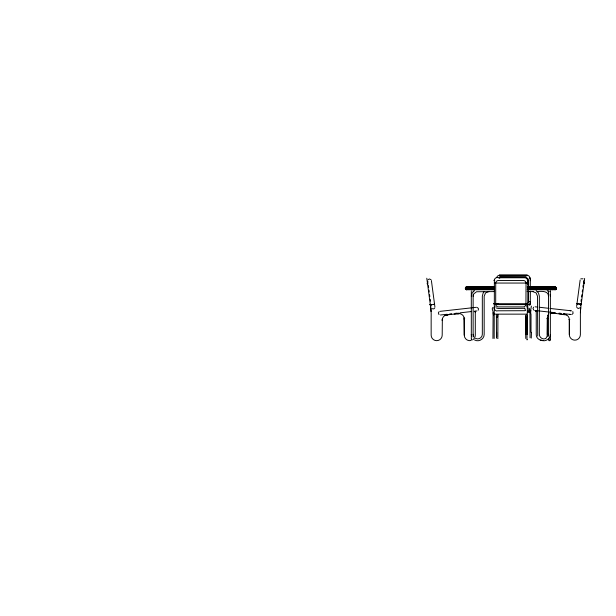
<?xml version="1.0" encoding="UTF-8"?>
<svg xmlns="http://www.w3.org/2000/svg" width="616" height="616" viewBox="0 0 616 616"><rect width="100%" height="100%" fill="white"/><g stroke="black" fill="none" stroke-linecap="round" stroke-linejoin="round"><path stroke-width="0.92" d="M545.653 338.546A5.521 5.521 0 0 0 547.27 334.642L547.47 317.101A5.506 5.506 0 0 1 548.017 315.769M495.688 304.165L495.726 283.214A2.757 2.733 -15.4 0 1 498.49 280.465L523.292 280.465A2.757 2.733 -15.4 0 1 526.033 283.206L525.933 304.242M530.114 310.81C530.553 309.617 528.297 311.881 527.288 310.81M496.65 332.332L496.65 337.522M531.477 332.332L531.277 338.084M526.095 317.895L526.095 317.071M526.857 306.899L526.873 303.719L494.787 303.711L494.802 304.497M526.973 283.499C526.988 281.581 526.973 284.199 526.996 283.052M526.873 303.711L526.88 304.612L494.787 304.627M527.435 284.115L527.45 280.311A2.757 2.733 -15.4 0 0 524.709 277.577L497.135 277.577A2.757 2.733 -15.4 0 0 494.371 280.311L494.325 306.899A72.873 16.647 90 0 0 494.217 315.13L494.163 338.492M527.781 306.899L527.912 280.28M458.774 314.006L458.781 313.074M494.109 314.476L494.086 313.844M492.946 338.492L493.108 313.706M580.38 312.682L580.388 312.274A57.18 57.18 0 0 1 580.742 307.707M497.851 337.114L497.921 314.399M494.841 283.452L494.833 282.598L494.833 283.514M494.779 303.773L493.809 303.696L494.294 303.588M527.204 339.37L527.05 339.924M563.771 314.676L563.879 313.767M554.977 286.987C556.695 286.948 556.702 289.805 554.977 289.751C556.71 289.782 556.725 286.94 554.977 286.987L527.196 286.987M466.697 286.987C464.957 286.933 464.934 289.82 466.697 289.751C464.949 289.797 464.918 286.925 466.697 286.987L494.479 286.987M530.153 310.71L530.938 310.387L530.73 311.157M442.35 318.865L442.196 335.158A5.521 5.521 0 0 1 436.675 340.671A5.521 5.521 0 0 1 431.154 335.158L431.154 316.609A57.18 57.18 0 0 0 431.169 313.552L431.146 312.789A57.18 57.18 0 0 0 430.7 307.469L426.973 279.51M471.294 296.127L472.149 292.962L474.505 290.606M473.134 296.242L473.758 293.894L476.545 291.753L494.525 291.591M548.54 334.288L547.917 336.644M550.381 290.852L550.35 340.109L549.218 340.764L548.571 339.624M550.381 334.411C550.496 339.147 544.744 342.419 540.717 339.932M554.146 313.251L553.699 312.659M564.325 314.437L564.395 313.867L563.94 314.091M564.795 314.291L564.11 314.691M576.615 306.468L580.141 280.026M580.434 305.621L580.626 304.219L580.056 304.366M581.004 301.355L581.258 299.453M581.589 296.974L581.897 294.687M582.274 291.83L582.528 289.928M582.913 287.071L583.175 285.077M583.514 282.551L583.768 280.611M584.638 278.432L580.834 306.953A72.873 71.51 90 0 0 580.38 315.176L580.38 334.642A5.521 5.521 0 0 1 574.859 340.155A5.521 5.521 0 0 1 569.338 334.642L569.338 319.735M552.344 289.343L552.221 289.751L552.221 289.343M530.622 310.541L531.385 306.121M554.146 313.236L553.26 313.236M529.745 303.965L530.207 302.872M434.796 307.923L433.803 308.916L431.978 308.685M478.155 310.272L478.547 308.916L477.462 307.438M471.563 339.208L471.325 339.624L471.294 290.852M498.182 338.084L496.858 338.3L496.481 337.66L496.38 314.714M427.196 283.291L427.196 283.945M427.843 283.945L427.843 283.291M446.87 314.514L447.077 315.284M458.227 313.86L457.38 313.767L458.058 313.251M484.207 291.63L483.183 292.962L482.328 296.127L482.328 334.28C482.459 337.691 478.347 340.117 475.437 338.315M550.257 291.129L549.695 291.553M547.57 315.554L548.563 314.306M583.691 282.775L583.691 283.429M431.1 306.129L430.915 304.743L431.423 304.497M492.823 307.453L492.184 308.855L493.393 312.805M525.487 314.145L495.164 314.145M434.565 304.319L430.923 304.805M533.664 307.168L532.986 308.408L533.726 310.087M428.112 279.672L429.329 278.963L431.031 279.664M579.895 307.831L578.193 308.531L576.738 307.407M439.069 311.704L438.346 312.905L439.015 314.622M584.245 283.499L584.245 282.705M530.107 311.519C529.144 311.434 530.584 313.321 530.669 311.588M572.11 314.353L573.088 313.336L572.811 311.519M580.842 278.809L583.082 278.817M530.06 301.586L528.559 301.424L528.559 290.945M446.962 314.437L447.424 314.437M444.952 315.477L447.201 314.714M526.441 319.473L526.919 319.442L527.003 339.37M530.083 301.794L528.559 301.424M494.278 303.757L493.786 303.927L494.371 304.104M525.756 318.218L526.541 318.249M496.781 317.194L497.443 317.24M529.514 278.032L530.16 277.993L529.514 278.016M498.044 315.993L497.412 316.008M434.026 304.319L434.557 304.242L434.003 304.15M499.738 276.284L525.879 276.145M488.827 291.591L485.523 292.939L484.168 296.242L484.168 334.396C484.284 339.139 478.532 342.411 474.505 339.916M446.246 314.961L458.781 313.544A5.521 5.521 0 0 1 464.11 317.633M524.262 308.346L498.244 308.485L496.072 307.892M553.707 312.674L553.26 313.251M545.129 338.785C542.311 339.593 539.269 337.221 539.346 334.288L539.346 296.127L538.492 292.962L536.128 290.606M543.304 340.417L540.201 340.417M431.446 304.666L430.907 304.728M493.732 314.614L493.17 314.052L493.94 313.852M440.055 311.35L476.515 307.292M440.455 314.999L446.877 314.291M449.695 313.975L451.582 313.767M455.347 313.344L457.234 313.136M460.06 312.828L471.356 311.565M474.181 311.257L476.83 310.965M448.633 314.637L451.389 314.337M454.146 314.037L457.827 313.636M495.326 306.776C491.999 306.645 495.487 312.404 498.036 310.795L524.763 310.703L525.502 310.487L524.647 307.9M527.412 312.15C529.976 312.736 530.83 306.991 527.627 308.139M463.802 318.834L464.726 318.772M568.884 319.55L569.8 319.488M530.099 311.981L527.974 311.989M499.46 274.859L527.103 274.859M499.522 275.775L527.042 275.775M494.602 283.052L527.204 283.052M466.343 287.033L494.194 287.033M527.481 287.033L555.332 287.033M466.019 287.171L494.201 287.171M527.473 287.171L555.655 287.171M465.719 287.395L494.209 287.395M527.527 287.395L555.932 287.395M465.503 287.68L494.209 287.68M527.535 287.68L556.148 287.68M465.365 288.011L494.217 288.011M527.542 288.011L556.287 288.011M465.319 288.373L494.217 288.373M527.542 288.373L556.333 288.373M465.365 288.727L494.217 288.727M527.542 288.727L556.287 288.727M465.503 289.058L494.209 289.058M527.535 289.058L556.148 289.058M465.719 289.343L494.209 289.343M527.527 289.343L555.932 289.343M466.019 289.566L494.201 289.566M527.512 289.566L555.655 289.566M466.343 289.705L494.479 289.751M527.196 289.751L555.332 289.705M527.15 291.591L533.441 291.591M537.237 291.591C541.079 291.237 548.402 290.529 548.54 296.242M494.563 304.165L498.567 304.165M527.034 319.442L526.495 319.488M527.619 304.481L529.598 304.781M546.808 318.256L547.732 318.318M441.734 320.004L442.65 320.066M571.479 310.834L570.2 310.687M569.8 314.345L571.171 314.499M535.112 306.791L537.76 307.084M534.703 310.449L555.247 312.728M539.639 307.292L548.117 308.239M549.996 308.447L570.77 310.749M559.012 313.144L560.891 313.351M563.717 313.667L570.362 314.406M556.456 313.436L552.752 313.028A5.521 5.521 0 0 0 551.328 313.213M559.228 313.744L562.008 314.052M532.848 291.591L536.151 292.939L537.506 296.242L537.714 336.02M581.319 303.773C579.54 304.42 582.651 305.036 581.258 303.765M564.341 313.867L564.795 314.322M577.485 304.027L576.969 303.804M566.581 314.961L552.791 313.02A5.506 5.506 0 0 0 550.034 313.76M493.093 313.421L492.808 312.736L493.532 312.643M549.695 338.969L550.381 339.87M547.162 290.606L548.502 291.63M473.758 336.636L473.134 334.28M493.616 314.175L493.716 314.915M530.068 337.853L529.937 312.866A72.873 15.785 -90 0 0 529.937 312.181M552.344 287.395L552.221 286.987L552.221 287.395M530.207 279.525L530.353 280.711M431.392 280.542L434.919 306.976M427.75 281.027L427.935 282.405M428.359 285.593L428.62 287.587M428.967 290.167L429.213 291.999M429.575 294.741L429.822 296.573M430.191 299.314L430.43 301.147M426.803 278.232L426.896 278.94M550.165 294.517L550.381 296.127M525.494 315.23L525.748 338.492M471.294 334.396L471.502 336.005M464.064 317.617L464.264 335.158A5.521 5.521 0 0 0 471.209 340.486M447.624 314.322L447.747 315.061M526.795 314.953L526.896 319.473M526.264 313.875L526.241 314.507M530.676 311.45L530.73 313.467M530.291 278.062L530.291 287.556M530.353 291.168L530.299 304.643M528.559 287.133L528.559 280.465A2.757 2.733 10.4 0 0 525.795 277.724L500.985 277.724A2.757 2.733 10.4 0 0 499.037 278.524M569.338 319.519L569.338 334.642M548.54 290.852L548.54 335.774M548.54 338.253L548.54 339.87M547.27 318.287L547.27 334.642M536.236 311.188L536.236 334.642A5.521 5.521 0 0 0 540.324 339.97M531.015 332.332L531.015 314.399L529.398 310.502A5.506 5.506 0 0 0 528.259 309.625M527.304 334.596L527.304 316.046A57.18 2.094 -90 0 1 527.304 312.99L527.304 312.227A57.18 2.094 90 0 1 527.319 306.899M526.087 318.241L526.087 334.596M475.298 311.704L475.298 335.158A5.521 5.521 0 0 1 472.541 339.932M473.134 290.852L473.134 291.406M473.134 294.756L473.134 337.106M464.264 318.803L464.264 335.158M529.837 304.643A72.873 15.785 -90 0 1 529.852 305.328M496.835 277.346A2.757 2.733 10.4 0 1 499.491 275.321M527.073 275.321A2.757 2.733 10.4 0 1 529.737 277.354M528.551 301.44A2.749 2.726 10.4 0 1 527.75 303.365M566.612 314.999A5.521 5.521 0 0 1 569.377 319.781M442.388 318.826A5.513 5.513 0 0 1 446.284 314.922M430.7 307.469A72.873 71.51 -90 0 1 431.046 311.573M495.788 304.889A2.749 2.726 -15.4 0 0 498.444 306.899L523.161 306.899A2.687 2.664 -15.4 0 0 525.771 304.928M494.04 280.249L494.687 280.28L494.04 280.249M468.568 288.011C468.56 292.839 468.291 284.808 468.568 288.011M469.284 288.011C469.346 292.431 469.631 284.885 469.284 288.011M474.851 311.588C475.421 313.351 476.222 310.333 474.851 311.588M429.891 304.612C430.453 306.368 431.254 303.372 429.891 304.612M535.789 311.072C536.351 312.843 537.16 309.825 535.789 311.072M577.046 303.68L580.557 304.212L577.046 303.68M552.791 313.482L552.783 312.558L552.76 313.49"/></g></svg>
